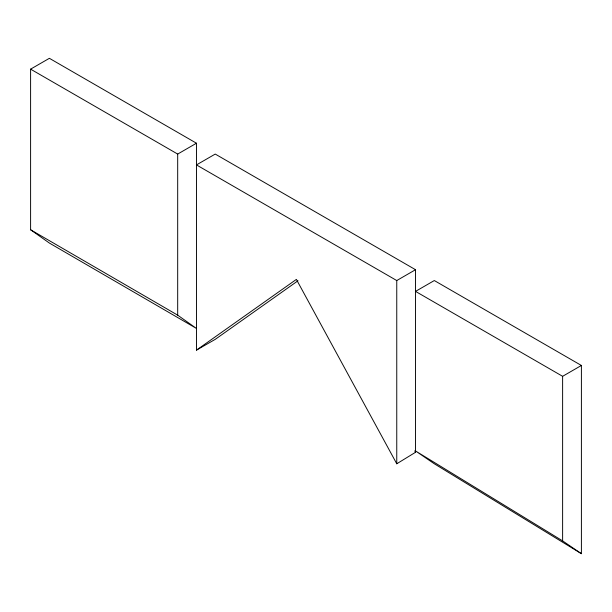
<?xml version="1.0" encoding="UTF-8"?>
<svg xmlns="http://www.w3.org/2000/svg" width="612" height="612" viewBox="0 0 612 612"><rect width="100%" height="100%" fill="white"/><g stroke="black" fill="none" stroke-linecap="round" stroke-linejoin="round"><path stroke-width="0.92" d="M30.6 229.768L177.687 315.157L196.467 328.453L49.381 243.056L30.6 229.768L30.6 69.148L49.381 58.308L196.467 143.223L196.467 350.133L296.384 279.393L396.76 463.774L415.533 452.291L415.533 269.708L215.24 154.071L196.467 164.911L396.76 280.548L415.533 269.708M297.99 280.77L215.24 339.354L196.467 350.133M30.6 69.148L177.687 154.071L196.467 143.223M581.4 365.463L434.313 280.548L415.533 291.388L562.619 376.311L581.4 365.463L581.4 553.692L434.313 463.774L415.533 450.96L562.619 540.886L581.4 553.692M414.752 450.86L415.533 452.291M562.619 376.311L562.619 540.886M396.76 280.548L396.76 463.774M177.687 154.071L177.687 315.157"/></g></svg>
